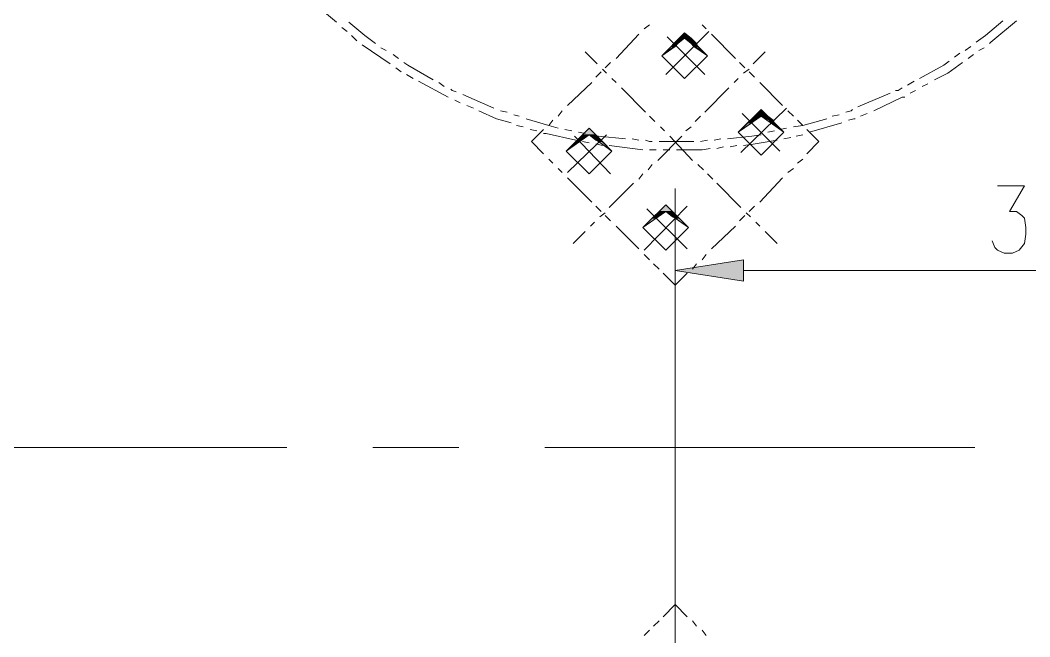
# Model space of a CAD drawing. Header units: millimetres. Extents: x 29 to 95071, y 20 to 67221.
# Drawn here: x 44611 to 48336, y 45486 to 47764 of the extents above; entities that cross this region are included whole.
import ezdxf

# ---------------------------------------------------------------- set-up
doc = ezdxf.new("R2010")
doc.units = ezdxf.units.MM

msp = doc.modelspace()

# ---------------------------------------------------------------- hatches: boundary and pattern name
h = msp.add_hatch(color=7)
h.dxf.hatch_style = 2
h.paths.add_polyline_path([(47061.7, 47716.6), (47086.5, 47696.7), (47041.9, 47696.7)])
h = msp.add_hatch(color=7)
h.paths.add_polyline_path([(47061.7, 47696.7), (47041.9, 47696.7), (47036.9, 47676.9)])
h.paths.add_polyline_path([(47041.9, 47696.7), (47036.9, 47676.9), (47022.1, 47676.9)])
h = msp.add_hatch(color=7)
h.paths.add_polyline_path([(47086.5, 47696.7), (47061.7, 47696.7), (47106.3, 47676.9)])
h.paths.add_polyline_path([(47061.7, 47696.7), (47106.3, 47676.9), (47086.5, 47676.9)])
h = msp.add_hatch(color=7)
h.dxf.hatch_style = 2
h.paths.add_polyline_path([(47012.2, 47667), (47027, 47667), (46977.5, 47632.3)])
h = msp.add_hatch(color=7)
h.paths.add_polyline_path([(47036.9, 47676.9), (47022.1, 47676.9), (47027, 47667)])
h.paths.add_polyline_path([(47022.1, 47676.9), (47027, 47667), (47012.2, 47667)])
h = msp.add_hatch(color=7)
h.paths.add_polyline_path([(47101.4, 47667), (47096.4, 47667)])
h.paths.add_polyline_path([(47101.4, 47667), (47096.4, 47667), (47086.5, 47676.9)])
h = msp.add_hatch(color=7)
h.dxf.hatch_style = 2
h.paths.add_polyline_path([(47086.5, 47676.9), (47106.3, 47676.9), (47101.4, 47667)])
h = msp.add_hatch(color=7)
h.paths.add_polyline_path([(47101.4, 47667), (47096.4, 47667), (47111.3, 47667)])
h.paths.add_polyline_path([(47096.4, 47667), (47111.3, 47667), (47146, 47632.3)])
h = msp.add_hatch(color=7)
h.dxf.hatch_style = 2
h.paths.add_polyline_path([(47106.3, 47676.9), (47111.3, 47667), (47101.4, 47667)])
h = msp.add_hatch(color=7)
h.dxf.hatch_style = 2
h.paths.add_polyline_path([(47344.3, 47434), (47369, 47409.3), (47324.4, 47409.3)])
h = msp.add_hatch(color=7)
h.dxf.hatch_style = 2
h.paths.add_polyline_path([(47294.7, 47384.5), (47309.6, 47384.5), (47260, 47349.8)])
h = msp.add_hatch(color=7)
h.paths.add_polyline_path([(47309.6, 47384.5), (47299.6, 47384.5)])
h.paths.add_polyline_path([(47299.6, 47384.5), (47309.6, 47384.5), (47294.7, 47384.5)])
h = msp.add_hatch(color=7)
h.paths.add_polyline_path([(47319.5, 47394.4), (47304.6, 47394.4), (47309.6, 47384.5)])
h.paths.add_polyline_path([(47304.6, 47394.4), (47309.6, 47384.5), (47299.6, 47384.5)])
h = msp.add_hatch(color=7)
h.paths.add_polyline_path([(47344.3, 47409.3), (47324.4, 47409.3), (47319.5, 47394.4)])
h.paths.add_polyline_path([(47324.4, 47409.3), (47319.5, 47394.4), (47304.6, 47394.4)])
h = msp.add_hatch(color=7)
h.paths.add_polyline_path([(47369, 47409.3), (47344.3, 47409.3), (47388.9, 47394.4)])
h.paths.add_polyline_path([(47344.3, 47409.3), (47388.9, 47394.4), (47374, 47394.4)])
h = msp.add_hatch(color=7)
h.paths.add_polyline_path([(47383.9, 47384.5), (47378.9, 47384.5)])
h.paths.add_polyline_path([(47383.9, 47384.5), (47378.9, 47384.5), (47374, 47394.4)])
h = msp.add_hatch(color=7)
h.dxf.hatch_style = 2
h.paths.add_polyline_path([(47374, 47394.4), (47388.9, 47394.4), (47383.9, 47384.5)])
h = msp.add_hatch(color=7)
h.dxf.hatch_style = 2
h.paths.add_polyline_path([(47388.9, 47394.4), (47393.8, 47384.5), (47383.9, 47384.5)])
h = msp.add_hatch(color=7)
h.paths.add_polyline_path([(47393.8, 47384.5), (47383.9, 47384.5)])
h.paths.add_polyline_path([(47393.8, 47384.5), (47383.9, 47384.5)])
h.paths.add_polyline_path([(47383.9, 47384.5), (47393.8, 47384.5), (47428.5, 47349.8)])
h = msp.add_hatch(color=7)
h.dxf.hatch_style = 2
h.paths.add_polyline_path([(46709.8, 47364.7), (46734.6, 47339.9), (46685, 47339.9)])
h = msp.add_hatch(color=7)
h.dxf.hatch_style = 2
h.paths.add_polyline_path([(46660.3, 47315.1), (46670.2, 47315.1), (46625.6, 47280.4)])
h = msp.add_hatch(color=7)
h.paths.add_polyline_path([(46675.1, 47315.1), (46665.2, 47320)])
h.paths.add_polyline_path([(46665.2, 47320), (46675.1, 47315.1), (46660.3, 47315.1)])
h = msp.add_hatch(color=7)
h.paths.add_polyline_path([(46670.2, 47315.1), (46660.3, 47315.1)])
h.paths.add_polyline_path([(46670.2, 47315.1), (46660.3, 47315.1), (46675.1, 47315.1)])
h = msp.add_hatch(color=7)
h.paths.add_polyline_path([(46709.8, 47339.9), (46685, 47339.9), (46680.1, 47320)])
h.paths.add_polyline_path([(46685, 47339.9), (46680.1, 47320), (46665.2, 47320)])
h = msp.add_hatch(color=7)
h.dxf.hatch_style = 2
h.paths.add_polyline_path([(46665.2, 47320), (46680.1, 47320), (46675.1, 47315.1)])
h = msp.add_hatch(color=7)
h.paths.add_polyline_path([(46734.6, 47339.9), (46709.8, 47339.9), (46754.4, 47320)])
h.paths.add_polyline_path([(46709.8, 47339.9), (46754.4, 47320), (46734.6, 47320)])
h = msp.add_hatch(color=7)
h.paths.add_polyline_path([(46754.4, 47320), (46734.6, 47320), (46744.5, 47315.1)])
h.paths.add_polyline_path([(46734.6, 47320), (46744.5, 47315.1)])
h = msp.add_hatch(color=7)
h.dxf.hatch_style = 2
h.paths.add_polyline_path([(46754.4, 47320), (46759.4, 47315.1), (46744.5, 47315.1)])
h = msp.add_hatch(color=7)
h.paths.add_polyline_path([(46759.4, 47315.1), (46744.5, 47315.1)])
h.paths.add_polyline_path([(46759.4, 47315.1), (46744.5, 47315.1)])
h.paths.add_polyline_path([(46744.5, 47315.1), (46759.4, 47315.1), (46794.1, 47280.4)])
h = msp.add_hatch(color=7)
h.dxf.hatch_style = 2
h.paths.add_polyline_path([(46992.3, 47082.1), (47017.1, 47057.3), (46967.6, 47057.3)])
h = msp.add_hatch(color=7)
h.paths.add_polyline_path([(46992.3, 47057.3), (46967.6, 47057.3), (46962.6, 47037.5)])
h.paths.add_polyline_path([(46967.6, 47057.3), (46962.6, 47037.5), (46947.7, 47037.5)])
h = msp.add_hatch(color=7)
h.paths.add_polyline_path([(47017.1, 47057.3), (46992.3, 47057.3), (47036.9, 47037.5)])
h.paths.add_polyline_path([(46992.3, 47057.3), (47036.9, 47037.5), (47017.1, 47037.5)])
h = msp.add_hatch(color=7)
h.dxf.hatch_style = 2
h.paths.add_polyline_path([(46942.8, 47032.6), (46957.6, 47032.6), (46908.1, 46997.9)])
h = msp.add_hatch(color=7)
h.paths.add_polyline_path([(46962.6, 47037.5), (46947.7, 47037.5), (46957.6, 47032.6)])
h.paths.add_polyline_path([(46947.7, 47037.5), (46957.6, 47032.6), (46942.8, 47032.6)])
h = msp.add_hatch(color=7)
h.paths.add_polyline_path([(47036.9, 47037.5), (47017.1, 47037.5), (47027, 47032.6)])
h.paths.add_polyline_path([(47017.1, 47037.5), (47027, 47032.6)])
h = msp.add_hatch(color=7)
h.dxf.hatch_style = 2
h.paths.add_polyline_path([(47036.9, 47037.5), (47041.9, 47032.6), (47027, 47032.6)])
h = msp.add_hatch(color=7)
h.paths.add_polyline_path([(47041.9, 47032.6), (47027, 47032.6)])
h.paths.add_polyline_path([(47041.9, 47032.6), (47027, 47032.6)])
h.paths.add_polyline_path([(47027, 47032.6), (47041.9, 47032.6), (47076.6, 46997.9)])
h = msp.add_hatch(color=7)
h.dxf.hatch_style = 2
h.paths.add_polyline_path([(47279.8, 46878.9), (47279.8, 46799.6), (47027, 46839.3)])

# ---------------------------------------------------------------- linework, layer by layer
at = {"color": 7, "lineweight": 0}
for points in [[(45688.8, 47840.5), (45718.5, 47805.8), (45778, 47756.2)], [(45822.6, 47756.2), (45882.1, 47706.7), (45921.7, 47676.9)], [(48137.3, 47681.9), (48172, 47706.7), (48236.4, 47761.2)], [(48186.9, 47676.9), (48191.8, 47681.9), (48286, 47761.2)], [(45797.8, 47736.4), (45817.6, 47721.5)], [(46932.9, 47746.3), (46913, 47731.4)], [(47061.7, 47716.6), (46977.5, 47632.3), (47061.7, 47696.7)], [(47150.9, 47721.5), (46992.3, 47562.9)], [(47146, 47632.3), (47061.7, 47716.6)], [(47126.2, 47746.3), (47141, 47731.4)], [(45832.5, 47706.7), (45852.3, 47686.8)], [(46893.2, 47711.6), (46808.9, 47622.4)], [(46997.3, 47701.7), (47136.1, 47562.9)], [(47061.7, 47696.7), (47146, 47632.3)], [(47160.9, 47711.6), (47250.1, 47622.4)], [(45872.2, 47672), (45976.2, 47602.6)], [(45941.6, 47662), (45961.4, 47652.1)], [(46694.9, 47647.2), (46739.6, 47602.6)], [(47359.1, 47647.2), (47314.5, 47602.6)], [(48058, 47627.3), (48077.8, 47642.2)], [(48097.6, 47652.1), (48117.5, 47667)], [(48147.2, 47652.1), (48167, 47662)], [(45986.2, 47637.3), (46006, 47622.4)], [(46025.8, 47607.5), (46040.7, 47597.6), (46134.9, 47543.1)], [(46789.1, 47607.5), (46769.3, 47587.7)], [(47061.7, 47548), (46977.5, 47632.3)], [(47146, 47632.3), (47061.7, 47548)], [(47264.9, 47607.5), (47284.8, 47587.7)], [(47929.1, 47548), (48018.3, 47597.6), (48038.2, 47612.5)], [(47983.6, 47543.1), (48033.2, 47567.9), (48087.7, 47607.5)], [(48107.6, 47622.4), (48127.4, 47637.3)], [(45996.1, 47587.7), (46015.9, 47572.8)], [(46754.4, 47572.8), (46734.6, 47553)], [(46759.4, 47582.7), (46774.3, 47567.9)], [(47299.6, 47582.7), (47279.8, 47567.9)], [(47299.6, 47572.8), (47319.5, 47553)], [(46035.7, 47562.9), (46060.5, 47548)], [(46080.3, 47538.1), (46189.4, 47478.7)], [(46154.7, 47533.2), (46174.5, 47518.3)], [(46719.7, 47533.2), (46630.5, 47448.9)], [(46794.1, 47548), (46808.9, 47533.2)], [(47260, 47548), (47245.1, 47533.2)], [(47339.3, 47533.2), (47423.6, 47448.9)], [(47884.5, 47523.3), (47909.3, 47538.1)], [(46199.3, 47508.4), (46204.2, 47503.4), (46219.1, 47498.5)], [(46828.8, 47513.3), (46918, 47424.1)], [(47225.3, 47513.3), (47136.1, 47424.1)], [(47701.1, 47444), (47820.1, 47493.5)], [(47839.9, 47503.4), (47849.8, 47503.4), (47864.7, 47513.3)], [(47894.4, 47493.5), (47914.3, 47503.4)], [(47939, 47518.3), (47958.9, 47528.2)], [(46214.2, 47468.7), (46234, 47458.8)], [(46243.9, 47488.6), (46357.9, 47439)], [(47760.6, 47429.1), (47864.7, 47478.7), (47874.6, 47478.7)], [(46258.8, 47448.9), (46283.6, 47439)], [(46303.4, 47429.1), (46367.8, 47399.3), (46422.3, 47384.5)], [(46382.7, 47429.1), (46407.5, 47424.1)], [(46610.7, 47429.1), (46595.8, 47409.3)], [(47344.3, 47434), (47260, 47349.8), (47344.3, 47409.3)], [(47438.4, 47439), (47269.9, 47275.4)], [(47413.6, 47280.4), (47274.9, 47419.2)], [(47344.3, 47409.3), (47428.5, 47349.8), (47344.3, 47434)], [(47443.4, 47429.1), (47463.2, 47409.3)], [(47656.5, 47424.1), (47676.3, 47429.1), (47681.3, 47434)], [(47711, 47409.3), (47735.8, 47419.2)], [(46432.3, 47414.2), (46452.1, 47409.3)], [(46476.9, 47399.3), (46561.1, 47374.6), (46595.8, 47364.7)], [(46576, 47394.4), (46561.1, 47374.6)], [(46932.9, 47409.3), (46952.7, 47389.4)], [(47121.2, 47409.3), (47101.4, 47389.4)], [(47463.2, 47369.6), (47497.9, 47374.6), (47587.1, 47399.3)], [(47478.1, 47394.4), (47497.9, 47374.6)], [(47522.7, 47349.8), (47641.6, 47384.5)], [(47607, 47409.3), (47631.7, 47414.2)], [(47666.4, 47394.4), (47686.3, 47399.3), (47691.2, 47399.3)], [(46442.2, 47374.6), (46466.9, 47369.6)], [(46491.7, 47359.7), (46516.5, 47354.7)], [(46541.3, 47359.7), (46496.7, 47315.1), (46541.3, 47270.5)], [(46541.3, 47344.8), (46551.2, 47344.8), (46660.3, 47320)], [(46620.6, 47359.7), (46645.4, 47354.7)], [(46709.8, 47364.7), (46625.6, 47280.4), (46709.8, 47339.9)], [(46670.2, 47349.8), (46694.9, 47344.8)], [(46794.1, 47280.4), (46709.8, 47364.7)], [(46972.5, 47369.6), (46987.4, 47354.7)], [(47086.5, 47369.6), (47066.7, 47354.7)], [(47344.3, 47265.5), (47260, 47349.8)], [(47428.5, 47349.8), (47344.3, 47265.5)], [(47369, 47349.8), (47393.8, 47354.7)], [(47413.6, 47359.7), (47438.4, 47364.7)], [(47512.8, 47359.7), (47557.4, 47315.1)], [(46774.3, 47339.9), (46630.5, 47201.1)], [(46789.1, 47196.1), (46655.3, 47334.9)], [(46685, 47315.1), (46709.8, 47310.1)], [(46709.8, 47339.9), (46794.1, 47280.4), (46709.8, 47196.1)], [(46719.7, 47339.9), (46744.5, 47334.9), (46843.6, 47325)], [(46868.4, 47325), (46893.2, 47320)], [(46918, 47320), (46932.9, 47315.1), (46942.8, 47315.1)], [(47051.8, 47334.9), (46962.6, 47245.7)], [(46967.6, 47315.1), (47096.4, 47315.1)], [(47007.2, 47334.9), (47091.5, 47245.7)], [(47121.2, 47315.1), (47146, 47320)], [(47170.8, 47320), (47195.6, 47325)], [(47220.3, 47325), (47309.6, 47334.9), (47344.3, 47339.9)], [(47279.8, 47300.2), (47314.5, 47305.2), (47403.7, 47320)], [(47428.5, 47325), (47453.3, 47330)], [(47473.1, 47334.9), (47497.9, 47339.9)], [(47557.4, 47315.1), (47512.8, 47270.5)], [(46709.8, 47196.1), (46625.6, 47280.4)], [(46734.6, 47305.2), (46739.6, 47305.2), (46759.4, 47300.2)], [(46784.2, 47300.2), (46908.1, 47285.3)], [(46932.9, 47285.3), (46957.6, 47285.3)], [(46982.4, 47285.3), (47007.2, 47285.3)], [(47032, 47285.3), (47126.2, 47285.3), (47155.9, 47290.3)], [(47180.7, 47290.3), (47205.5, 47295.3)], [(47230.3, 47295.3), (47255, 47300.2)], [(46561.1, 47250.7), (46576, 47235.8)], [(47497.9, 47250.7), (47478.1, 47235.8)], [(46595.8, 47216), (46610.7, 47201.1)], [(46908.1, 47196.1), (46893.2, 47176.3)], [(46942.8, 47230.8), (46927.9, 47211)], [(47111.3, 47230.8), (47131.1, 47211)], [(47146, 47196.1), (47165.8, 47176.3)], [(47463.2, 47216), (47443.4, 47201.1)], [(46630.5, 47181.3), (46719.7, 47092)], [(46873.4, 47161.4), (46784.2, 47072.2)], [(47180.7, 47161.4), (47269.9, 47072.2)], [(47423.6, 47181.3), (47339.3, 47092)], [(47027, 43964.5), (47027, 47141.6)], [(48216.6, 47151.5), (48315.7, 47151.5), (48261.2, 47057.3), (48286, 47057.3), (48305.8, 47042.5), (48315.7, 47032.6), (48320.7, 46997.9), (48320.7, 46973.1), (48315.7, 46938.4), (48295.9, 46913.6), (48271.1, 46903.7), (48241.4, 46903.7), (48216.6, 46913.6), (48206.7, 46923.5), (48196.8, 46948.3)], [(46992.3, 47082.1), (46908.1, 46997.9), (46992.3, 47057.3)], [(46992.3, 47057.3), (47076.6, 46997.9), (46992.3, 47082.1)], [(46734.6, 47077.2), (46754.4, 47057.3)], [(46769.3, 47052.4), (46749.5, 47037.5)], [(47071.6, 47077.2), (46913, 46913.6)], [(47071.6, 46918.6), (46922.9, 47067.3)], [(47289.7, 47052.4), (47304.6, 47037.5)], [(47319.5, 47077.2), (47299.6, 47057.3)], [(46729.6, 47017.7), (46714.8, 47002.8)], [(46769.3, 47042.5), (46789.1, 47022.7)], [(47284.8, 47042.5), (47264.9, 47022.7)], [(47324.4, 47017.7), (47339.3, 47002.8)], [(46694.9, 46983), (46650.3, 46938.4)], [(46808.9, 47002.8), (46893.2, 46918.6)], [(46992.3, 46913.6), (46908.1, 46997.9)], [(47076.6, 46997.9), (46992.3, 46913.6)], [(47250.1, 47002.8), (47160.9, 46918.6)], [(47359.1, 46983), (47403.7, 46938.4)], [(46913, 46898.7), (46932.9, 46878.9)], [(47141, 46898.7), (47126.2, 46878.9)], [(46947.7, 46864), (46967.6, 46844.2)], [(47106.3, 46864), (47091.5, 46844.2)], [(46982.4, 46829.3), (47027, 46784.7)], [(47071.6, 46829.3), (47027, 46784.7)], [(47279.8, 46839.3), (49777.9, 46839.3)], [(47027, 46774.8), (47027, 46715.3)], [(45594.6, 46185), (44003.5, 46185)], [(46229, 46185), (45911.8, 46185)], [(48132.3, 46185), (46546.3, 46185)], [(46982.4, 45560.5), (47027, 45605.1)], [(47071.6, 45560.5), (47027, 45605.1)], [(46947.7, 45525.8), (46967.6, 45545.6)], [(47106.3, 45525.8), (47091.5, 45545.6)], [(46913, 45491.1), (46932.9, 45510.9)], [(47141, 45491.1), (47126.2, 45510.9)]]:
    msp.add_lwpolyline(points, dxfattribs=at)
for points in [[(47061.7, 47716.6), (47086.5, 47696.7), (47041.9, 47696.7)], [(47041.9, 47696.7), (47036.9, 47676.9), (47022.1, 47676.9)], [(47061.7, 47696.7), (47041.9, 47696.7), (47036.9, 47676.9)], [(47086.5, 47696.7), (47061.7, 47696.7), (47106.3, 47676.9)], [(47061.7, 47696.7), (47106.3, 47676.9), (47086.5, 47676.9)], [(47012.2, 47667), (47027, 47667), (46977.5, 47632.3)], [(47022.1, 47676.9), (47027, 47667), (47012.2, 47667)], [(47012.2, 47667), (47027, 47667)], [(47027, 47667), (47012.2, 47667)], [(47036.9, 47676.9), (47022.1, 47676.9), (47027, 47667)], [(47101.4, 47667), (47096.4, 47667), (47086.5, 47676.9)], [(47086.5, 47676.9), (47106.3, 47676.9), (47101.4, 47667)], [(47101.4, 47667), (47096.4, 47667)], [(47101.4, 47667), (47096.4, 47667), (47111.3, 47667)], [(47096.4, 47667), (47111.3, 47667), (47146, 47632.3)], [(47106.3, 47676.9), (47111.3, 47667), (47101.4, 47667)], [(47101.4, 47667), (47111.3, 47667)], [(47344.3, 47434), (47369, 47409.3), (47324.4, 47409.3)], [(47294.7, 47384.5), (47309.6, 47384.5), (47260, 47349.8)], [(47299.6, 47384.5), (47309.6, 47384.5), (47294.7, 47384.5)], [(47304.6, 47394.4), (47309.6, 47384.5), (47299.6, 47384.5)], [(47309.6, 47384.5), (47299.6, 47384.5)], [(47324.4, 47409.3), (47319.5, 47394.4), (47304.6, 47394.4)], [(47319.5, 47394.4), (47304.6, 47394.4), (47309.6, 47384.5)], [(47344.3, 47409.3), (47324.4, 47409.3), (47319.5, 47394.4)], [(47369, 47409.3), (47344.3, 47409.3), (47388.9, 47394.4)], [(47344.3, 47409.3), (47388.9, 47394.4), (47374, 47394.4)], [(47383.9, 47384.5), (47378.9, 47384.5), (47374, 47394.4)], [(47374, 47394.4), (47388.9, 47394.4), (47383.9, 47384.5)], [(47383.9, 47384.5), (47378.9, 47384.5)], [(47388.9, 47394.4), (47393.8, 47384.5), (47383.9, 47384.5)], [(47393.8, 47384.5), (47383.9, 47384.5)], [(47393.8, 47384.5), (47383.9, 47384.5)], [(47383.9, 47384.5), (47393.8, 47384.5), (47428.5, 47349.8)], [(46709.8, 47364.7), (46734.6, 47339.9), (46685, 47339.9)], [(46660.3, 47315.1), (46670.2, 47315.1), (46625.6, 47280.4)], [(46665.2, 47320), (46675.1, 47315.1), (46660.3, 47315.1)], [(46670.2, 47315.1), (46660.3, 47315.1)], [(46670.2, 47315.1), (46660.3, 47315.1), (46675.1, 47315.1)], [(46685, 47339.9), (46680.1, 47320), (46665.2, 47320)], [(46665.2, 47320), (46680.1, 47320), (46675.1, 47315.1)], [(46675.1, 47315.1), (46665.2, 47320)], [(46709.8, 47339.9), (46685, 47339.9), (46680.1, 47320)], [(46734.6, 47339.9), (46709.8, 47339.9), (46754.4, 47320)], [(46709.8, 47339.9), (46754.4, 47320), (46734.6, 47320)], [(46754.4, 47320), (46734.6, 47320), (46744.5, 47315.1)], [(46734.6, 47320), (46744.5, 47315.1)], [(46754.4, 47320), (46759.4, 47315.1), (46744.5, 47315.1)], [(46759.4, 47315.1), (46744.5, 47315.1)], [(46759.4, 47315.1), (46744.5, 47315.1)], [(46744.5, 47315.1), (46759.4, 47315.1), (46794.1, 47280.4)], [(46992.3, 47082.1), (47017.1, 47057.3), (46967.6, 47057.3)], [(46967.6, 47057.3), (46962.6, 47037.5), (46947.7, 47037.5)], [(46992.3, 47057.3), (46967.6, 47057.3), (46962.6, 47037.5)], [(47017.1, 47057.3), (46992.3, 47057.3), (47036.9, 47037.5)], [(46992.3, 47057.3), (47036.9, 47037.5), (47017.1, 47037.5)], [(46942.8, 47032.6), (46957.6, 47032.6), (46908.1, 46997.9)], [(46947.7, 47037.5), (46957.6, 47032.6), (46942.8, 47032.6)], [(46942.8, 47032.6), (46957.6, 47032.6)], [(46957.6, 47032.6), (46942.8, 47032.6)], [(46962.6, 47037.5), (46947.7, 47037.5), (46957.6, 47032.6)], [(47036.9, 47037.5), (47017.1, 47037.5), (47027, 47032.6)], [(47017.1, 47037.5), (47027, 47032.6)], [(47036.9, 47037.5), (47041.9, 47032.6), (47027, 47032.6)], [(47041.9, 47032.6), (47027, 47032.6)], [(47041.9, 47032.6), (47027, 47032.6)], [(47027, 47032.6), (47041.9, 47032.6), (47076.6, 46997.9)], [(47279.8, 46878.9), (47279.8, 46799.6), (47027, 46839.3)]]:
    msp.add_lwpolyline(points, close=True, dxfattribs=at)

doc.saveas('drawing.dxf')
